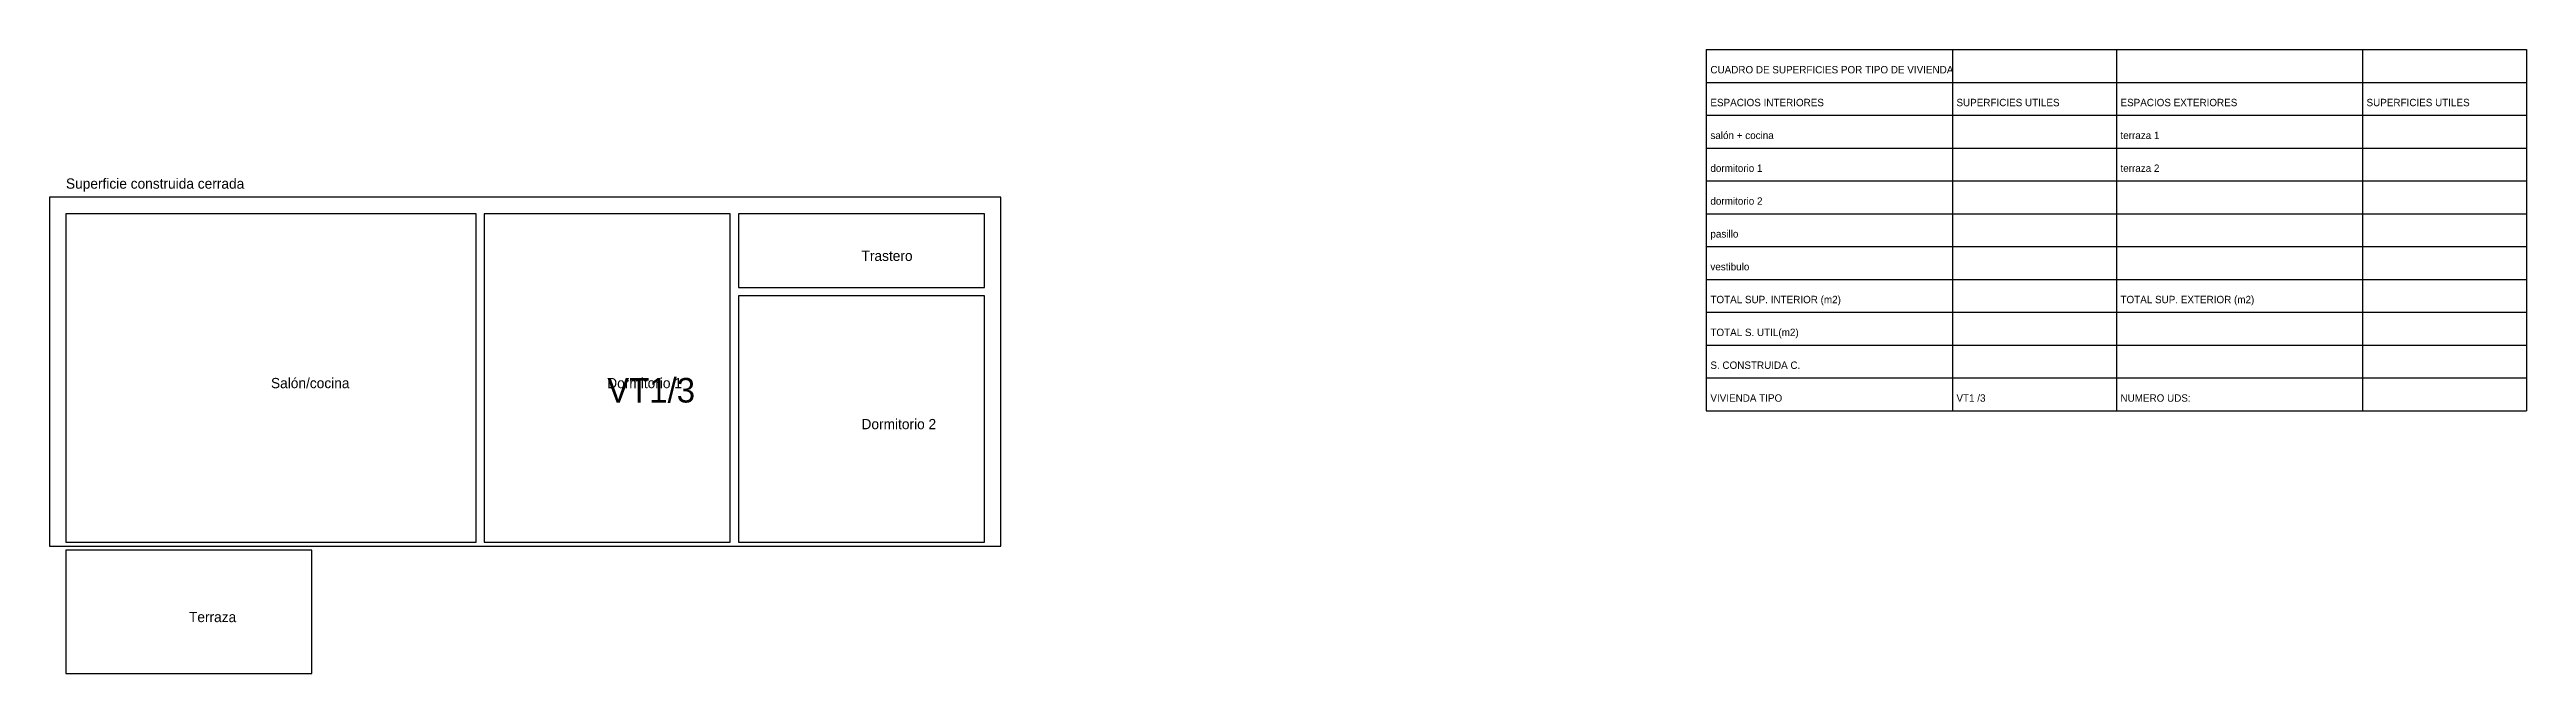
# Model space of a CAD drawing. Header units: metres. Extents: x -0.2 to 30, y -1.6 to 6.
import ezdxf

# ---------------------------------------------------------------- set-up
doc = ezdxf.new("R2010")
doc.units = ezdxf.units.M
doc.layers.add('00 areas', color=7, linetype='Continuous')
doc.layers.add('00 TEXTO', color=7, linetype='Continuous')

# ---------------------------------------------------------------- blocks, each defined once
blk = doc.blocks.new('*T1')
for p, q in [((0, 0), (0, -4.4)), ((0, 0), (10, 0)), ((3, 0), (3, -4.4)), ((5, 0), (5, -4.4)), ((8, 0), (8, -4.4)), ((10, 0), (10, -4.4)), ((0, -0.4), (10, -0.4)), ((0, -0.8), (10, -0.8)), ((0, -1.2), (10, -1.2)), ((0, -1.6), (10, -1.6)), ((0, -2), (10, -2)), ((0, -2.4), (10, -2.4)), ((0, -2.8), (10, -2.8)), ((0, -3.2), (10, -3.2)), ((0, -3.6), (10, -3.6)), ((0, -4), (10, -4)), ((0, -4.4), (10, -4.4))]:
    blk.add_line(p, q)
at = {"char_height": 0.09, "attachment_point": 1}
for s, insert in [('CUADRO DE SUPERFICIES POR TIPO DE VIVIENDA', (0.05, -0.2)), ('ESPACIOS INTERIORES', (0.05, -0.6)), ('SUPERFICIES UTILES', (3.05, -0.6)), ('ESPACIOS EXTERIORES', (5.05, -0.6)), ('SUPERFICIES UTILES', (8.05, -0.6)), ('salón + cocina', (0.05, -1)), ('terraza 1', (5.05, -1)), ('dormitorio 1', (0.05, -1.4)), ('terraza 2', (5.05, -1.4)), ('dormitorio 2', (0.05, -1.8)), ('pasillo', (0.05, -2.2)), ('vestibulo', (0.05, -2.6)), ('TOTAL SUP. INTERIOR (m2)', (0.05, -3)), ('TOTAL SUP. EXTERIOR (m2)', (5.05, -3)), ('TOTAL S. UTIL(m2)', (0.05, -3.4)), ('S. CONSTRUIDA C.', (0.05, -3.8)), ('VIVIENDA TIPO', (0.05, -4.2)), ('VT1 /3', (3.05, -4.2)), ('NUMERO UDS:', (5.05, -4.2))]:
    blk.add_mtext(s, dxfattribs=dict(at, insert=insert))

msp = doc.modelspace()

# ---------------------------------------------------------------- linework, layer by layer
at = {"layer": '00 areas', "color": 10}
msp.add_lwpolyline([(-0.2, -0.05), (11.4, -0.05), (11.4, 4.2), (-0.2, 4.2), (-0.2, -0.049)], dxfattribs=at)
at = {"layer": '00 areas'}
for points in [[(0, 0), (5, 0), (5, 4), (0, 4)], [(5.1, 0), (8.1, 0), (8.1, 4), (5.1, 4)], [(8.2, 3.1), (11.2, 3.1), (11.2, 4), (8.2, 4)], [(8.2, 0), (11.2, 0), (11.2, 3), (8.2, 3)], [(0, -1.6), (3, -1.6), (3, -0.1), (0, -0.1)]]:
    msp.add_lwpolyline(points, close=True, dxfattribs=at)

# ---------------------------------------------------------------- block references
msp.add_blockref('*T1', (20, 6))

# ---------------------------------------------------------------- texts
at = {"layer": '00 areas', "char_height": 0.125, "attachment_point": 1}
for s, insert in [('Superficie construida cerrada', (0, 4.43)), ('Trastero', (9.7, 3.55)), ('Salón/cocina', (2.5, 2)), ('Dormitorio 1', (6.6, 2)), ('Dormitorio 2', (9.7, 1.5)), ('Terraza', (1.5, -0.85))]:
    msp.add_mtext(s, dxfattribs=dict(at, insert=insert))
at = {"layer": '00 TEXTO', "insert": (6.6, 2), "char_height": 0.3, "attachment_point": 1}
msp.add_mtext('VT1/3', dxfattribs=at)

doc.saveas('drawing.dxf')
